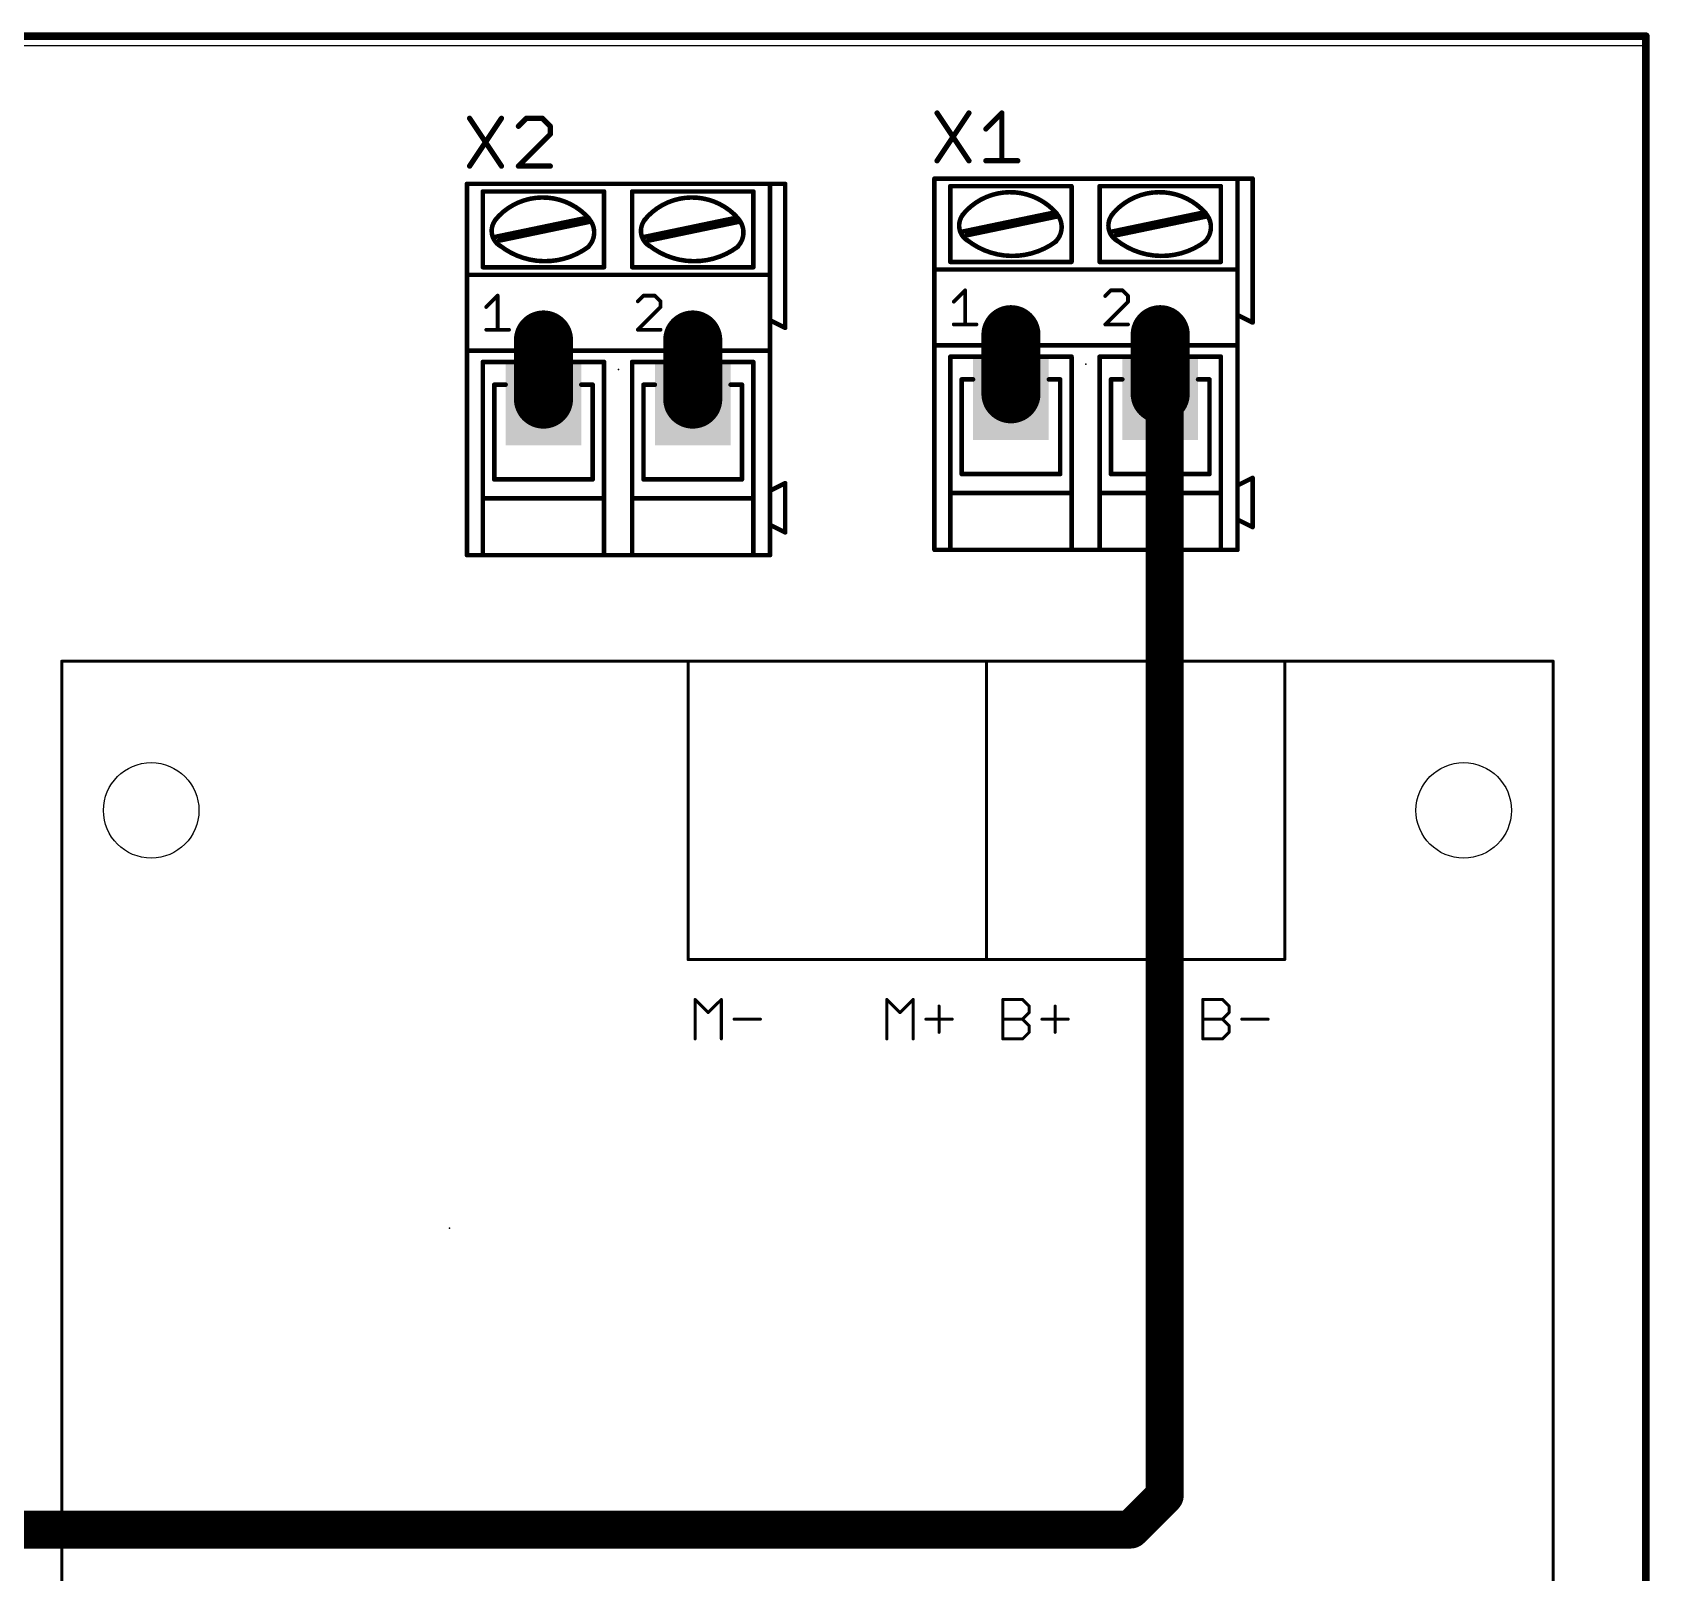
# Model space of a CAD drawing. Extents: x 0 to 165, y 0 to 217.
# Drawn here: x 111 to 165.2, y 165.7 to 217.3 of the extents above; entities that cross this region are included whole.
import ezdxf

# ---------------------------------------------------------------- set-up
doc = ezdxf.new("R2010")
doc.units = 0
for name, color, linetype in [('16', 175, 'CONTINUOUS'), ('17', 82, 'CONTINUOUS'), ('20', 7, 'CONTINUOUS'), ('21', 253, 'CONTINUOUS'), ('23', 7, 'CONTINUOUS'), ('25', 253, 'CONTINUOUS'), ('51', 253, 'CONTINUOUS')]:
    doc.layers.add(name, color=color, linetype=linetype)

# ---------------------------------------------------------------- blocks, each defined once
blk = doc.blocks.new('RECT')
blk.add_solid([(-0.5, -0.5), (0.5, -0.5), (-0.5, 0.5), (0.5, 0.5)])
blk = doc.blocks.new('LONGP100')
at = {"const_width": 1}
blk.add_lwpolyline([(-0.5, 0), (0.5, 0)], dxfattribs=at)
at = {"const_width": 0.5}
for points in [[(-0.5, 0.25, 1), (-0.5, -0.25)], [(0.5, -0.25, 1), (0.5, 0.25)]]:
    blk.add_lwpolyline(points, format="xyb", dxfattribs=at)

msp = doc.modelspace()

# ---------------------------------------------------------------- linework, layer by layer
at = {"layer": '16'}
for points, const_width in [([(0, 217.17), (165.1, 217.17)], 0.254), ([(165.1, 217.17), (165.1, 0)], 0.254), ([(148.971, 206.0194), (148.8186, 206.1718)], 1.27), ([(148.971, 168.2496), (148.971, 206.0194)], 1.27), ([(147.828, 167.1066), (148.971, 168.2496)], 1.27), ([(106.426, 167.1066), (147.828, 167.1066)], 1.27)]:
    msp.add_lwpolyline(points, dxfattribs=dict(at, const_width=const_width))
for points, const_width in [([(165.1635, 217.17, 1), (165.0365, 217.17)], 0.127), ([(165.1, 217.1065, 1), (165.1, 217.2335)], 0.127), ([(149.0431, 206.3963, 1), (148.5941, 205.9473)], 0.635), ([(149.2885, 206.0194, 1), (148.6535, 206.0194)], 0.635), ([(148.7465, 205.7949, 1), (149.1955, 206.2439)], 0.635), ([(149.1955, 168.0251, 1), (148.7465, 168.4741)], 0.635), ([(148.6535, 168.2496, 1), (149.2885, 168.2496)], 0.635), ([(147.6035, 167.3311, 1), (148.0525, 166.8821)], 0.635), ([(147.828, 166.7891, 1), (147.828, 167.4241)], 0.635)]:
    msp.add_lwpolyline(points, format="xyb", dxfattribs=dict(at, const_width=const_width))
at = {"layer": '20'}
for p, q in [((165.08, 216.84), (0, 216.84)), ((165.08, 0), (165.08, 216.84))]:
    msp.add_line(p, q, dxfattribs=at)
for centre in [(114.9934, 191.2158), (158.9934, 191.2158)]:
    msp.add_circle(centre, 1.6, dxfattribs=at)
at = {"layer": '21'}
for points, const_width in [([(135.7376, 212.217), (125.5776, 212.217)], 0.1524), ([(125.5776, 209.169), (125.5776, 212.217)], 0.1524), ([(126.111, 209.423), (126.111, 211.963)], 0.1524), ([(130.175, 211.963), (126.111, 211.963)], 0.1524), ([(130.175, 209.423), (130.175, 211.963)], 0.1524), ([(131.1148, 209.423), (131.1148, 211.963)], 0.1524), ([(131.1148, 211.963), (135.1788, 211.963)], 0.1524), ([(135.1788, 211.963), (135.1788, 209.423)], 0.1524), ([(135.7376, 212.217), (135.7376, 209.169)], 0.1524), ([(135.7376, 212.217), (136.2456, 212.217)], 0.1524), ([(136.2456, 212.217), (136.2456, 207.391)], 0.1524), ([(151.4094, 212.3948), (141.2494, 212.3948)], 0.1524), ([(141.2494, 209.3468), (141.2494, 212.3948)], 0.1524), ([(141.7828, 209.6008), (141.7828, 212.1408)], 0.1524), ([(145.8468, 212.1408), (141.7828, 212.1408)], 0.1524), ([(145.8468, 209.6008), (145.8468, 212.1408)], 0.1524), ([(146.7866, 209.6008), (146.7866, 212.1408)], 0.1524), ([(146.7866, 212.1408), (150.8506, 212.1408)], 0.1524), ([(150.8506, 212.1408), (150.8506, 209.6008)], 0.1524), ([(151.4094, 212.3948), (151.4094, 209.3468)], 0.1524), ([(151.4094, 212.3948), (151.9174, 212.3948)], 0.1524), ([(151.9174, 212.3948), (151.9174, 207.5688)], 0.1524), ([(126.5174, 210.439), (129.5654, 211.074)], 0.1524), ([(126.6444, 210.312), (129.6924, 210.947)], 0.1524), ([(131.5212, 210.439), (134.5692, 211.074)], 0.1524), ([(131.6482, 210.312), (134.6962, 210.947)], 0.1524), ([(142.1892, 210.6168), (145.2372, 211.2518)], 0.1524), ([(142.3162, 210.4898), (145.3642, 211.1248)], 0.1524), ([(147.193, 210.6168), (150.241, 211.2518)], 0.1524), ([(147.32, 210.4898), (150.368, 211.1248)], 0.1524), ([(130.175, 209.423), (126.111, 209.423)], 0.1524), ([(135.1788, 209.423), (131.1148, 209.423)], 0.1524), ([(141.2494, 206.8068), (141.2494, 209.3468)], 0.1524), ([(141.2494, 209.3468), (151.4094, 209.3468)], 0.1524), ([(145.8468, 209.6008), (141.7828, 209.6008)], 0.1524), ([(150.8506, 209.6008), (146.7866, 209.6008)], 0.1524), ([(151.4094, 209.3468), (151.4094, 207.8228)], 0.1524), ([(125.5776, 206.629), (125.5776, 209.169)], 0.1524), ([(125.5776, 209.169), (135.7376, 209.169)], 0.1524), ([(135.7376, 209.169), (135.7376, 207.645)], 0.1524), ([(126.2253, 208.0902), (126.6066, 208.4715)], 0.127), ([(126.6066, 208.4715), (126.6066, 207.3275)], 0.127), ([(131.496, 208.4715), (131.3053, 208.2808)], 0.127), ([(131.8773, 208.4715), (131.496, 208.4715)], 0.127), ([(132.0679, 208.2808), (131.8773, 208.4715)], 0.127), ([(132.0679, 208.0902), (132.0679, 208.2808)], 0.127), ([(141.8971, 208.268), (142.2784, 208.6493)], 0.127), ([(142.2784, 208.6493), (142.2784, 207.5053)], 0.127), ([(147.1678, 208.6493), (146.9771, 208.4586)], 0.127), ([(146.9771, 207.5053), (147.7398, 208.268)], 0.127), ([(147.5491, 208.6493), (147.1678, 208.6493)], 0.127), ([(147.7398, 208.4586), (147.5491, 208.6493)], 0.127), ([(147.7398, 208.268), (147.7398, 208.4586)], 0.127), ([(131.3053, 207.3275), (132.0679, 208.0902)], 0.127), ([(136.2456, 207.391), (135.7376, 207.645)], 0.1524), ([(135.7376, 207.645), (135.7376, 206.629)], 0.1524), ([(151.9174, 207.5688), (151.4094, 207.8228)], 0.1524), ([(151.4094, 207.8228), (151.4094, 206.8068)], 0.1524), ([(126.2253, 207.3275), (126.988, 207.3275)], 0.127), ([(132.0679, 207.3275), (131.3053, 207.3275)], 0.127), ([(141.8971, 207.5053), (142.6598, 207.5053)], 0.127), ([(147.7398, 207.5053), (146.9771, 207.5053)], 0.127), ([(125.5776, 199.771), (125.5776, 206.629)], 0.1524), ([(125.5776, 206.629), (126.492, 206.629)], 0.1524), ([(129.794, 206.629), (131.4958, 206.629)], 0.1524), ([(135.7376, 206.629), (134.7978, 206.629)], 0.1524), ([(135.7376, 206.629), (135.7376, 201.93)], 0.1524), ([(141.2494, 199.9488), (141.2494, 206.8068)], 0.1524), ([(141.2494, 206.8068), (142.1638, 206.8068)], 0.1524), ([(145.4658, 206.8068), (147.1676, 206.8068)], 0.1524), ([(151.4094, 206.8068), (150.4696, 206.8068)], 0.1524), ([(151.4094, 206.8068), (151.4094, 202.1078)], 0.1524), ([(126.111, 206.248), (126.111, 201.676)], 0.1524), ([(126.111, 206.248), (126.492, 206.248)], 0.1524), ([(130.175, 206.248), (129.794, 206.248)], 0.1524), ([(130.175, 201.676), (130.175, 206.248)], 0.1524), ([(131.1148, 201.676), (131.1148, 206.248)], 0.1524), ([(131.1148, 206.248), (131.4958, 206.248)], 0.1524), ([(135.1788, 206.248), (134.7978, 206.248)], 0.1524), ([(135.1788, 206.248), (135.1788, 201.676)], 0.1524), ([(141.7828, 206.4258), (141.7828, 201.8538)], 0.1524), ([(141.7828, 206.4258), (142.1638, 206.4258)], 0.1524), ([(145.8468, 206.4258), (145.4658, 206.4258)], 0.1524), ([(145.8468, 201.8538), (145.8468, 206.4258)], 0.1524), ([(146.7866, 201.8538), (146.7866, 206.4258)], 0.1524), ([(146.7866, 206.4258), (147.1676, 206.4258)], 0.1524), ([(150.8506, 206.4258), (150.4696, 206.4258)], 0.1524), ([(150.8506, 206.4258), (150.8506, 201.8538)], 0.1524), ([(126.492, 202.311), (126.492, 205.486)], 0.1524), ([(129.794, 202.311), (129.794, 205.486)], 0.1524), ([(131.4958, 202.311), (131.4958, 205.486)], 0.1524), ([(134.7978, 202.311), (134.7978, 205.486)], 0.1524), ([(142.1638, 202.4888), (142.1638, 205.6638)], 0.1524), ([(145.4658, 202.4888), (145.4658, 205.6638)], 0.1524), ([(147.1676, 202.4888), (147.1676, 205.6638)], 0.1524), ([(150.4696, 202.4888), (150.4696, 205.6638)], 0.1524), ([(129.794, 202.311), (126.492, 202.311)], 0.1524), ([(134.7978, 202.311), (131.4958, 202.311)], 0.1524), ([(136.2456, 202.184), (135.7376, 201.93)], 0.1524), ([(136.2456, 202.184), (136.2456, 200.533)], 0.1524), ([(145.4658, 202.4888), (142.1638, 202.4888)], 0.1524), ([(150.4696, 202.4888), (147.1676, 202.4888)], 0.1524), ([(151.9174, 202.3618), (151.4094, 202.1078)], 0.1524), ([(151.9174, 202.3618), (151.9174, 200.7108)], 0.1524), ([(130.175, 201.676), (126.111, 201.676)], 0.1524), ([(126.111, 201.676), (126.111, 199.771)], 0.1524), ([(130.175, 199.771), (130.175, 201.676)], 0.1524), ([(131.1148, 199.771), (131.1148, 201.676)], 0.1524), ([(131.1148, 201.676), (135.1788, 201.676)], 0.1524), ([(135.1788, 201.676), (135.1788, 199.771)], 0.1524), ([(135.7376, 201.93), (135.7376, 200.787)], 0.1524), ([(145.8468, 201.8538), (141.7828, 201.8538)], 0.1524), ([(141.7828, 201.8538), (141.7828, 199.9488)], 0.1524), ([(145.8468, 199.9488), (145.8468, 201.8538)], 0.1524), ([(146.7866, 199.9488), (146.7866, 201.8538)], 0.1524), ([(146.7866, 201.8538), (150.8506, 201.8538)], 0.1524), ([(150.8506, 201.8538), (150.8506, 199.9488)], 0.1524), ([(151.4094, 202.1078), (151.4094, 200.9648)], 0.1524), ([(136.2456, 200.533), (135.7376, 200.787)], 0.1524), ([(135.7376, 200.787), (135.7376, 199.771)], 0.1524), ([(151.9174, 200.7108), (151.4094, 200.9648)], 0.1524), ([(151.4094, 200.9648), (151.4094, 199.9488)], 0.1524), ([(125.5776, 199.771), (126.111, 199.771)], 0.1524), ([(126.111, 199.771), (130.175, 199.771)], 0.1524), ([(130.175, 199.771), (131.1148, 199.771)], 0.1524), ([(131.1148, 199.771), (135.1788, 199.771)], 0.1524), ([(135.1788, 199.771), (135.7376, 199.771)], 0.1524), ([(141.2494, 199.9488), (141.7828, 199.9488)], 0.1524), ([(141.7828, 199.9488), (145.8468, 199.9488)], 0.1524), ([(145.8468, 199.9488), (146.7866, 199.9488)], 0.1524), ([(146.7866, 199.9488), (150.8506, 199.9488)], 0.1524), ([(150.8506, 199.9488), (151.4094, 199.9488)], 0.1524), ([(111.9934, 196.2158), (111.9934, 146.2158)], 0.1), ([(111.9934, 196.2158), (132.9934, 196.2158)], 0.1), ([(132.9934, 196.2158), (142.9934, 196.2158)], 0.1), ([(132.9934, 196.2158), (132.9934, 186.2158)], 0.1), ([(142.9934, 196.2158), (152.9934, 196.2158)], 0.1), ([(142.9934, 186.2158), (142.9934, 196.2158)], 0.1), ([(152.9934, 196.2158), (161.9934, 196.2158)], 0.1), ([(152.9934, 196.2158), (152.9934, 186.2158)], 0.1), ([(161.9934, 196.2158), (161.9934, 146.2158)], 0.1), ([(142.9934, 186.2158), (132.9934, 186.2158)], 0.1), ([(142.9934, 186.2158), (152.9934, 186.2158)], 0.1), ([(133.2245, 183.5554), (133.2245, 184.8773)], 0.1016), ([(133.2245, 184.8773), (133.6651, 184.4367)], 0.1016), ([(133.6651, 184.4367), (134.1058, 184.8773)], 0.1016), ([(134.1058, 184.8773), (134.1058, 183.5554)], 0.1016), ([(139.6545, 183.5554), (139.6545, 184.8773)], 0.1016), ([(139.6545, 184.8773), (140.0951, 184.4367)], 0.1016), ([(140.0951, 184.4367), (140.5358, 184.8773)], 0.1016), ([(140.5358, 184.8773), (140.5358, 183.5554)], 0.1016), ([(143.5445, 183.5554), (143.5445, 184.8773)], 0.1016), ([(143.5445, 184.8773), (144.2054, 184.8773)], 0.1016), ([(144.2054, 184.8773), (144.4258, 184.657)], 0.1016), ([(150.2445, 183.5554), (150.2445, 184.8773)], 0.1016), ([(150.2445, 184.8773), (150.9054, 184.8773)], 0.1016), ([(150.9054, 184.8773), (151.1258, 184.657)], 0.1016), ([(141.4048, 184.657), (141.4048, 183.7757)], 0.1016), ([(144.4258, 184.4367), (144.2054, 184.2164)], 0.1016), ([(144.4258, 184.657), (144.4258, 184.4367)], 0.1016), ([(145.2948, 184.657), (145.2948, 183.7757)], 0.1016), ([(151.1258, 184.4367), (150.9054, 184.2164)], 0.1016), ([(151.1258, 184.657), (151.1258, 184.4367)], 0.1016), ([(134.5342, 184.2164), (135.4155, 184.2164)], 0.1016), ([(140.9642, 184.2164), (141.8455, 184.2164)], 0.1016), ([(143.5445, 184.2164), (144.2054, 184.2164)], 0.1016), ([(144.2054, 184.2164), (144.4258, 183.996)], 0.1016), ([(144.4258, 183.7757), (144.2054, 183.5554)], 0.1016), ([(144.4258, 183.996), (144.4258, 183.7757)], 0.1016), ([(144.8542, 184.2164), (145.7355, 184.2164)], 0.1016), ([(150.2445, 184.2164), (150.9054, 184.2164)], 0.1016), ([(150.9054, 184.2164), (151.1258, 183.996)], 0.1016), ([(151.1258, 183.7757), (150.9054, 183.5554)], 0.1016), ([(151.1258, 183.996), (151.1258, 183.7757)], 0.1016), ([(151.5542, 184.2164), (152.4355, 184.2164)], 0.1016), ([(144.2054, 183.5554), (143.5445, 183.5554)], 0.1016), ([(150.9054, 183.5554), (150.2445, 183.5554)], 0.1016)]:
    msp.add_lwpolyline(points, dxfattribs=dict(at, const_width=const_width))
for points, const_width in [([(125.5776, 212.2551, 1), (125.5776, 212.1789)], 0.0762), ([(125.6157, 212.217, 1), (125.5395, 212.217)], 0.0762), ([(126.1491, 211.963, 1), (126.0729, 211.963)], 0.0762), ([(126.111, 212.0011, 1), (126.111, 211.9249)], 0.0762), ([(130.2131, 211.963, 1), (130.1369, 211.963)], 0.0762), ([(130.175, 211.9249, 1), (130.175, 212.0011)], 0.0762), ([(131.1529, 211.963, 1), (131.0767, 211.963)], 0.0762), ([(131.1148, 212.0011, 1), (131.1148, 211.9249)], 0.0762), ([(135.2169, 211.963, 1), (135.1407, 211.963)], 0.0762), ([(135.1788, 211.9249, 1), (135.1788, 212.0011)], 0.0762), ([(135.7757, 212.217, 1), (135.6995, 212.217)], 0.0762), ([(135.7376, 212.2551, 1), (135.7376, 212.1789)], 0.0762), ([(135.7376, 212.1789, 1), (135.7376, 212.2551)], 0.0762), ([(136.2837, 212.217, 1), (136.2075, 212.217)], 0.0762), ([(136.2456, 212.1789, 1), (136.2456, 212.2551)], 0.0762), ([(141.2494, 212.4329, 1), (141.2494, 212.3567)], 0.0762), ([(141.2875, 212.3948, 1), (141.2113, 212.3948)], 0.0762), ([(141.8209, 212.1408, 1), (141.7447, 212.1408)], 0.0762), ([(141.7828, 212.1789, 1), (141.7828, 212.1027)], 0.0762), ([(145.3436, 211.2306, 0.4664), (142.1892, 211.1756)], 0.1524), ([(145.8849, 212.1408, 1), (145.8087, 212.1408)], 0.0762), ([(145.8468, 212.1027, 1), (145.8468, 212.1789)], 0.0762), ([(146.8247, 212.1408, 1), (146.7485, 212.1408)], 0.0762), ([(146.7866, 212.1789, 1), (146.7866, 212.1027)], 0.0762), ([(150.3472, 211.2304, 0.4664), (147.193, 211.1756)], 0.1524), ([(150.8887, 212.1408, 1), (150.8125, 212.1408)], 0.0762), ([(150.8506, 212.1027, 1), (150.8506, 212.1789)], 0.0762), ([(151.4475, 212.3948, 1), (151.3713, 212.3948)], 0.0762), ([(151.4094, 212.4329, 1), (151.4094, 212.3567)], 0.0762), ([(151.4094, 212.3567, 1), (151.4094, 212.4329)], 0.0762), ([(151.9555, 212.3948, 1), (151.8793, 212.3948)], 0.0762), ([(151.9174, 212.3567, 1), (151.9174, 212.4329)], 0.0762), ([(129.6718, 211.0528, 0.4664), (126.5174, 210.9978)], 0.1524), ([(134.6754, 211.0526, 0.4664), (131.5212, 210.9978)], 0.1524), ([(126.5682, 211.0486, 0.4889), (126.7119, 210.1237)], 0.1524), ([(126.4878, 211.0218, 1), (126.547, 210.9738)], 0.0762), ([(126.5959, 211.0225, 1), (126.5405, 211.0747)], 0.0762), ([(129.5732, 211.0367, 1), (129.5576, 211.1113)], 0.0762), ([(129.6112, 210.0789, 0.4171), (129.6669, 211.0485)], 0.1524), ([(129.6952, 211.074, 1), (129.6386, 211.023)], 0.0762), ([(129.643, 211.0278, 1), (129.7006, 211.0778)], 0.0762), ([(129.7002, 210.9097, 1), (129.6846, 210.9843)], 0.0762), ([(131.572, 211.0486, 0.4889), (131.7157, 210.1237)], 0.1524), ([(131.4916, 211.0218, 1), (131.5508, 210.9738)], 0.0762), ([(131.5997, 211.0225, 1), (131.5443, 211.0747)], 0.0762), ([(134.577, 211.0367, 1), (134.5614, 211.1113)], 0.0762), ([(134.615, 210.0789, 0.4171), (134.6707, 211.0485)], 0.1524), ([(134.699, 211.074, 1), (134.6424, 211.023)], 0.0762), ([(134.6466, 211.0276, 1), (134.7042, 211.0776)], 0.0762), ([(134.704, 210.9097, 1), (134.6884, 210.9843)], 0.0762), ([(142.24, 211.2264, 0.4889), (142.3837, 210.3015)], 0.1524), ([(142.1596, 211.1996, 1), (142.2188, 211.1516)], 0.0762), ([(142.2677, 211.2003, 1), (142.2123, 211.2525)], 0.0762), ([(145.245, 211.2145, 1), (145.2294, 211.2891)], 0.0762), ([(145.283, 210.2567, 0.4171), (145.3387, 211.2263)], 0.1524), ([(145.367, 211.2518, 1), (145.3104, 211.2008)], 0.0762), ([(145.3148, 211.2056, 1), (145.3724, 211.2556)], 0.0762), ([(145.372, 211.0875, 1), (145.3564, 211.1621)], 0.0762), ([(147.2438, 211.2264, 0.4889), (147.3875, 210.3015)], 0.1524), ([(147.1634, 211.1996, 1), (147.2226, 211.1516)], 0.0762), ([(147.2715, 211.2003, 1), (147.2161, 211.2525)], 0.0762), ([(150.2488, 211.2145, 1), (150.2332, 211.2891)], 0.0762), ([(150.2868, 210.2567, 0.4171), (150.3425, 211.2263)], 0.1524), ([(150.3708, 211.2518, 1), (150.3142, 211.2008)], 0.0762), ([(150.3184, 211.2054, 1), (150.376, 211.2554)], 0.0762), ([(150.3758, 211.0875, 1), (150.3602, 211.1621)], 0.0762), ([(126.5096, 210.4763, 1), (126.5252, 210.4017)], 0.0762), ([(126.6366, 210.3493, 1), (126.6522, 210.2747)], 0.0762), ([(131.5134, 210.4763, 1), (131.529, 210.4017)], 0.0762), ([(131.6404, 210.3493, 1), (131.656, 210.2747)], 0.0762), ([(142.1814, 210.6541, 1), (142.197, 210.5795)], 0.0762), ([(142.3084, 210.5271, 1), (142.324, 210.4525)], 0.0762), ([(142.3416, 210.3374, 0.342), (145.3294, 210.2906)], 0.1524), ([(142.3654, 210.3672, 1), (142.3178, 210.3076)], 0.0762), ([(142.3652, 210.2682, 1), (142.4022, 210.3348)], 0.0762), ([(147.1852, 210.6541, 1), (147.2008, 210.5795)], 0.0762), ([(147.3122, 210.5271, 1), (147.3278, 210.4525)], 0.0762), ([(147.3454, 210.3374, 0.342), (150.3332, 210.2907)], 0.1524), ([(147.3692, 210.3672, 1), (147.3216, 210.3076)], 0.0762), ([(147.369, 210.2682, 1), (147.406, 210.3348)], 0.0762), ([(126.6698, 210.1596, 0.342), (129.6576, 210.1128)], 0.1524), ([(126.6936, 210.1894, 1), (126.646, 210.1298)], 0.0762), ([(126.6934, 210.0904, 1), (126.7304, 210.157)], 0.0762), ([(129.586, 210.1075, 1), (129.6364, 210.0503)], 0.0762), ([(129.6805, 210.0823, 1), (129.6347, 210.1433)], 0.0762), ([(131.6736, 210.1596, 0.342), (134.6614, 210.1129)], 0.1524), ([(131.6974, 210.1894, 1), (131.6498, 210.1298)], 0.0762), ([(131.6972, 210.0904, 1), (131.7342, 210.157)], 0.0762), ([(134.5898, 210.1075, 1), (134.6402, 210.0503)], 0.0762), ([(134.6843, 210.0824, 1), (134.6385, 210.1434)], 0.0762), ([(145.2578, 210.2853, 1), (145.3082, 210.2281)], 0.0762), ([(145.3523, 210.2601, 1), (145.3065, 210.3211)], 0.0762), ([(150.2616, 210.2853, 1), (150.312, 210.2281)], 0.0762), ([(150.3561, 210.2602, 1), (150.3103, 210.3212)], 0.0762), ([(126.111, 209.4611, 1), (126.111, 209.3849)], 0.0762), ([(126.0729, 209.423, 1), (126.1491, 209.423)], 0.0762), ([(130.1369, 209.423, 1), (130.2131, 209.423)], 0.0762), ([(130.175, 209.3849, 1), (130.175, 209.4611)], 0.0762), ([(131.1148, 209.4611, 1), (131.1148, 209.3849)], 0.0762), ([(131.0767, 209.423, 1), (131.1529, 209.423)], 0.0762), ([(135.1407, 209.423, 1), (135.2169, 209.423)], 0.0762), ([(135.1788, 209.3849, 1), (135.1788, 209.4611)], 0.0762), ([(141.2875, 209.3468, 1), (141.2113, 209.3468)], 0.0762), ([(141.2494, 209.3849, 1), (141.2494, 209.3087)], 0.0762), ([(141.2113, 209.3468, 1), (141.2875, 209.3468)], 0.0762), ([(141.7828, 209.6389, 1), (141.7828, 209.5627)], 0.0762), ([(141.7447, 209.6008, 1), (141.8209, 209.6008)], 0.0762), ([(145.8087, 209.6008, 1), (145.8849, 209.6008)], 0.0762), ([(145.8468, 209.5627, 1), (145.8468, 209.6389)], 0.0762), ([(146.7866, 209.6389, 1), (146.7866, 209.5627)], 0.0762), ([(146.7485, 209.6008, 1), (146.8247, 209.6008)], 0.0762), ([(150.8125, 209.6008, 1), (150.8887, 209.6008)], 0.0762), ([(150.8506, 209.5627, 1), (150.8506, 209.6389)], 0.0762), ([(151.4475, 209.3468, 1), (151.3713, 209.3468)], 0.0762), ([(151.3713, 209.3468, 1), (151.4475, 209.3468)], 0.0762), ([(151.4094, 209.3087, 1), (151.4094, 209.3849)], 0.0762), ([(125.6157, 209.169, 1), (125.5395, 209.169)], 0.0762), ([(125.5776, 209.2071, 1), (125.5776, 209.1309)], 0.0762), ([(125.5395, 209.169, 1), (125.6157, 209.169)], 0.0762), ([(135.7757, 209.169, 1), (135.6995, 209.169)], 0.0762), ([(135.6995, 209.169, 1), (135.7757, 209.169)], 0.0762), ([(135.7376, 209.1309, 1), (135.7376, 209.2071)], 0.0762), ([(126.6384, 208.4715, 1), (126.5749, 208.4715)], 0.0635), ([(126.6291, 208.449, 1), (126.5842, 208.4939)], 0.0635), ([(131.2828, 208.3033, 1), (131.3278, 208.2584)], 0.0635), ([(131.496, 208.5032, 1), (131.496, 208.4397)], 0.0635), ([(131.5184, 208.449, 1), (131.4735, 208.4939)], 0.0635), ([(131.8997, 208.4939, 1), (131.8548, 208.449)], 0.0635), ([(131.8773, 208.4397, 1), (131.8773, 208.5032)], 0.0635), ([(132.0997, 208.2808, 1), (132.0362, 208.2808)], 0.0635), ([(132.0455, 208.2584, 1), (132.0904, 208.3033)], 0.0635), ([(141.8746, 208.2904, 1), (141.9196, 208.2455)], 0.0635), ([(142.3102, 208.6493, 1), (142.2467, 208.6493)], 0.0635), ([(142.3009, 208.6268, 1), (142.256, 208.6717)], 0.0635), ([(146.9546, 208.4811, 1), (146.9996, 208.4362)], 0.0635), ([(147.1678, 208.681, 1), (147.1678, 208.6175)], 0.0635), ([(147.1902, 208.6268, 1), (147.1453, 208.6717)], 0.0635), ([(147.5715, 208.6717, 1), (147.5266, 208.6268)], 0.0635), ([(147.5491, 208.6175, 1), (147.5491, 208.681)], 0.0635), ([(147.7715, 208.4586, 1), (147.708, 208.4586)], 0.0635), ([(147.708, 208.268, 1), (147.7715, 208.268)], 0.0635), ([(147.7173, 208.4362, 1), (147.7622, 208.4811)], 0.0635), ([(147.7622, 208.2455, 1), (147.7173, 208.2904)], 0.0635), ([(126.2028, 208.1126, 1), (126.2478, 208.0677)], 0.0635), ([(132.0362, 208.0902, 1), (132.0997, 208.0902)], 0.0635), ([(132.0904, 208.0677, 1), (132.0455, 208.1126)], 0.0635), ([(135.7546, 207.6791, 1), (135.7206, 207.6109)], 0.0762), ([(135.7757, 207.645, 1), (135.6995, 207.645)], 0.0762), ([(135.6995, 207.645, 1), (135.7757, 207.645)], 0.0762), ([(151.4264, 207.8569, 1), (151.3924, 207.7887)], 0.0762), ([(151.4475, 207.8228, 1), (151.3713, 207.8228)], 0.0762), ([(151.3713, 207.8228, 1), (151.4475, 207.8228)], 0.0762), ([(126.2253, 207.3593, 1), (126.2253, 207.2958)], 0.0635), ([(126.5749, 207.3275, 1), (126.6384, 207.3275)], 0.0635), ([(126.988, 207.2958, 1), (126.988, 207.3593)], 0.0635), ([(131.2828, 207.35, 1), (131.3278, 207.305)], 0.0635), ([(131.3053, 207.3593, 1), (131.3053, 207.2958)], 0.0635), ([(132.0679, 207.2958, 1), (132.0679, 207.3593)], 0.0635), ([(136.2075, 207.391, 1), (136.2837, 207.391)], 0.0762), ([(136.2286, 207.3569, 1), (136.2626, 207.4251)], 0.0762), ([(141.8971, 207.537, 1), (141.8971, 207.4736)], 0.0635), ([(142.2467, 207.5053, 1), (142.3102, 207.5053)], 0.0635), ([(142.6598, 207.4736, 1), (142.6598, 207.537)], 0.0635), ([(146.9546, 207.5278, 1), (146.9996, 207.4828)], 0.0635), ([(146.9771, 207.537, 1), (146.9771, 207.4736)], 0.0635), ([(147.7398, 207.4736, 1), (147.7398, 207.537)], 0.0635), ([(151.8793, 207.5688, 1), (151.9555, 207.5688)], 0.0762), ([(151.9004, 207.5347, 1), (151.9344, 207.6029)], 0.0762), ([(125.6157, 206.629, 1), (125.5395, 206.629)], 0.0762), ([(125.5776, 206.6671, 1), (125.5776, 206.5909)], 0.0762), ([(125.5395, 206.629, 1), (125.6157, 206.629)], 0.0762), ([(126.492, 206.5909, 1), (126.492, 206.6671)], 0.0762), ([(129.794, 206.6671, 1), (129.794, 206.5909)], 0.0762), ([(131.4958, 206.5909, 1), (131.4958, 206.6671)], 0.0762), ([(134.7978, 206.6671, 1), (134.7978, 206.5909)], 0.0762), ([(135.7757, 206.629, 1), (135.6995, 206.629)], 0.0762), ([(135.6995, 206.629, 1), (135.7757, 206.629)], 0.0762), ([(135.7376, 206.5909, 1), (135.7376, 206.6671)], 0.0762), ([(141.2875, 206.8068, 1), (141.2113, 206.8068)], 0.0762), ([(141.2494, 206.8449, 1), (141.2494, 206.7687)], 0.0762), ([(141.2113, 206.8068, 1), (141.2875, 206.8068)], 0.0762), ([(142.1638, 206.7687, 1), (142.1638, 206.8449)], 0.0762), ([(145.4658, 206.8449, 1), (145.4658, 206.7687)], 0.0762), ([(147.1676, 206.7687, 1), (147.1676, 206.8449)], 0.0762), ([(150.4696, 206.8449, 1), (150.4696, 206.7687)], 0.0762), ([(151.4475, 206.8068, 1), (151.3713, 206.8068)], 0.0762), ([(151.3713, 206.8068, 1), (151.4475, 206.8068)], 0.0762), ([(151.4094, 206.7687, 1), (151.4094, 206.8449)], 0.0762), ([(126.1491, 206.248, 1), (126.0729, 206.248)], 0.0762), ([(126.111, 206.2861, 1), (126.111, 206.2099)], 0.0762), ([(126.492, 206.2099, 1), (126.492, 206.2861)], 0.0762), ([(129.794, 206.2861, 1), (129.794, 206.2099)], 0.0762), ([(130.2131, 206.248, 1), (130.1369, 206.248)], 0.0762), ([(130.175, 206.2099, 1), (130.175, 206.2861)], 0.0762), ([(131.1529, 206.248, 1), (131.0767, 206.248)], 0.0762), ([(131.1148, 206.2861, 1), (131.1148, 206.2099)], 0.0762), ([(131.4958, 206.2099, 1), (131.4958, 206.2861)], 0.0762), ([(134.7978, 206.2861, 1), (134.7978, 206.2099)], 0.0762), ([(135.2169, 206.248, 1), (135.1407, 206.248)], 0.0762), ([(135.1788, 206.2099, 1), (135.1788, 206.2861)], 0.0762), ([(141.8209, 206.4258, 1), (141.7447, 206.4258)], 0.0762), ([(141.7828, 206.4639, 1), (141.7828, 206.3877)], 0.0762), ([(142.1638, 206.3877, 1), (142.1638, 206.4639)], 0.0762), ([(145.4658, 206.4639, 1), (145.4658, 206.3877)], 0.0762), ([(145.8849, 206.4258, 1), (145.8087, 206.4258)], 0.0762), ([(145.8468, 206.3877, 1), (145.8468, 206.4639)], 0.0762), ([(146.8247, 206.4258, 1), (146.7485, 206.4258)], 0.0762), ([(146.7866, 206.4639, 1), (146.7866, 206.3877)], 0.0762), ([(147.1676, 206.3877, 1), (147.1676, 206.4639)], 0.0762), ([(150.4696, 206.4639, 1), (150.4696, 206.3877)], 0.0762), ([(150.8887, 206.4258, 1), (150.8125, 206.4258)], 0.0762), ([(150.8506, 206.3877, 1), (150.8506, 206.4639)], 0.0762), ([(126.5301, 205.486, 1), (126.4539, 205.486)], 0.0762), ([(129.8321, 205.486, 1), (129.7559, 205.486)], 0.0762), ([(131.5339, 205.486, 1), (131.4577, 205.486)], 0.0762), ([(134.8359, 205.486, 1), (134.7597, 205.486)], 0.0762), ([(142.2019, 205.6638, 1), (142.1257, 205.6638)], 0.0762), ([(145.5039, 205.6638, 1), (145.4277, 205.6638)], 0.0762), ([(147.2057, 205.6638, 1), (147.1295, 205.6638)], 0.0762), ([(150.5077, 205.6638, 1), (150.4315, 205.6638)], 0.0762), ([(126.492, 202.3491, 1), (126.492, 202.2729)], 0.0762), ([(126.4539, 202.311, 1), (126.5301, 202.311)], 0.0762), ([(129.7559, 202.311, 1), (129.8321, 202.311)], 0.0762), ([(129.794, 202.2729, 1), (129.794, 202.3491)], 0.0762), ([(131.4958, 202.3491, 1), (131.4958, 202.2729)], 0.0762), ([(131.4577, 202.311, 1), (131.5339, 202.311)], 0.0762), ([(134.7597, 202.311, 1), (134.8359, 202.311)], 0.0762), ([(134.7978, 202.2729, 1), (134.7978, 202.3491)], 0.0762), ([(136.2837, 202.184, 1), (136.2075, 202.184)], 0.0762), ([(136.2626, 202.1499, 1), (136.2286, 202.2181)], 0.0762), ([(142.1638, 202.5269, 1), (142.1638, 202.4507)], 0.0762), ([(142.1257, 202.4888, 1), (142.2019, 202.4888)], 0.0762), ([(145.4277, 202.4888, 1), (145.5039, 202.4888)], 0.0762), ([(145.4658, 202.4507, 1), (145.4658, 202.5269)], 0.0762), ([(147.1676, 202.5269, 1), (147.1676, 202.4507)], 0.0762), ([(147.1295, 202.4888, 1), (147.2057, 202.4888)], 0.0762), ([(150.4315, 202.4888, 1), (150.5077, 202.4888)], 0.0762), ([(150.4696, 202.4507, 1), (150.4696, 202.5269)], 0.0762), ([(151.9555, 202.3618, 1), (151.8793, 202.3618)], 0.0762), ([(151.9344, 202.3277, 1), (151.9004, 202.3959)], 0.0762), ([(126.111, 201.7141, 1), (126.111, 201.6379)], 0.0762), ([(126.1491, 201.676, 1), (126.0729, 201.676)], 0.0762), ([(126.0729, 201.676, 1), (126.1491, 201.676)], 0.0762), ([(130.2131, 201.676, 1), (130.1369, 201.676)], 0.0762), ([(130.1369, 201.676, 1), (130.2131, 201.676)], 0.0762), ([(130.175, 201.6379, 1), (130.175, 201.7141)], 0.0762), ([(131.1529, 201.676, 1), (131.0767, 201.676)], 0.0762), ([(131.1148, 201.7141, 1), (131.1148, 201.6379)], 0.0762), ([(131.0767, 201.676, 1), (131.1529, 201.676)], 0.0762), ([(135.2169, 201.676, 1), (135.1407, 201.676)], 0.0762), ([(135.1407, 201.676, 1), (135.2169, 201.676)], 0.0762), ([(135.1788, 201.6379, 1), (135.1788, 201.7141)], 0.0762), ([(135.7757, 201.93, 1), (135.6995, 201.93)], 0.0762), ([(135.7206, 201.9641, 1), (135.7546, 201.8959)], 0.0762), ([(135.6995, 201.93, 1), (135.7757, 201.93)], 0.0762), ([(141.7828, 201.8919, 1), (141.7828, 201.8157)], 0.0762), ([(141.8209, 201.8538, 1), (141.7447, 201.8538)], 0.0762), ([(141.7447, 201.8538, 1), (141.8209, 201.8538)], 0.0762), ([(145.8849, 201.8538, 1), (145.8087, 201.8538)], 0.0762), ([(145.8087, 201.8538, 1), (145.8849, 201.8538)], 0.0762), ([(145.8468, 201.8157, 1), (145.8468, 201.8919)], 0.0762), ([(146.8247, 201.8538, 1), (146.7485, 201.8538)], 0.0762), ([(146.7866, 201.8919, 1), (146.7866, 201.8157)], 0.0762), ([(146.7485, 201.8538, 1), (146.8247, 201.8538)], 0.0762), ([(150.8887, 201.8538, 1), (150.8125, 201.8538)], 0.0762), ([(150.8125, 201.8538, 1), (150.8887, 201.8538)], 0.0762), ([(150.8506, 201.8157, 1), (150.8506, 201.8919)], 0.0762), ([(151.4475, 202.1078, 1), (151.3713, 202.1078)], 0.0762), ([(151.3924, 202.1419, 1), (151.4264, 202.0737)], 0.0762), ([(151.3713, 202.1078, 1), (151.4475, 202.1078)], 0.0762), ([(135.7546, 200.8211, 1), (135.7206, 200.7529)], 0.0762), ([(135.7757, 200.787, 1), (135.6995, 200.787)], 0.0762), ([(135.6995, 200.787, 1), (135.7757, 200.787)], 0.0762), ([(151.4264, 200.9989, 1), (151.3924, 200.9307)], 0.0762), ([(151.4475, 200.9648, 1), (151.3713, 200.9648)], 0.0762), ([(151.3713, 200.9648, 1), (151.4475, 200.9648)], 0.0762), ([(151.8793, 200.7108, 1), (151.9555, 200.7108)], 0.0762), ([(151.9004, 200.6767, 1), (151.9344, 200.7449)], 0.0762), ([(136.2075, 200.533, 1), (136.2837, 200.533)], 0.0762), ([(136.2286, 200.4989, 1), (136.2626, 200.5671)], 0.0762), ([(125.5776, 199.8091, 1), (125.5776, 199.7329)], 0.0762), ([(125.5395, 199.771, 1), (125.6157, 199.771)], 0.0762), ([(126.111, 199.8091, 1), (126.111, 199.7329)], 0.0762), ([(126.0729, 199.771, 1), (126.1491, 199.771)], 0.0762), ([(126.111, 199.7329, 1), (126.111, 199.8091)], 0.0762), ([(130.175, 199.8091, 1), (130.175, 199.7329)], 0.0762), ([(130.1369, 199.771, 1), (130.2131, 199.771)], 0.0762), ([(130.175, 199.7329, 1), (130.175, 199.8091)], 0.0762), ([(131.1148, 199.8091, 1), (131.1148, 199.7329)], 0.0762), ([(131.0767, 199.771, 1), (131.1529, 199.771)], 0.0762), ([(131.1148, 199.7329, 1), (131.1148, 199.8091)], 0.0762), ([(135.1788, 199.8091, 1), (135.1788, 199.7329)], 0.0762), ([(135.1407, 199.771, 1), (135.2169, 199.771)], 0.0762), ([(135.1788, 199.7329, 1), (135.1788, 199.8091)], 0.0762), ([(135.6995, 199.771, 1), (135.7757, 199.771)], 0.0762), ([(135.7376, 199.7329, 1), (135.7376, 199.8091)], 0.0762), ([(141.2494, 199.9869, 1), (141.2494, 199.9107)], 0.0762), ([(141.2113, 199.9488, 1), (141.2875, 199.9488)], 0.0762), ([(141.7828, 199.9869, 1), (141.7828, 199.9107)], 0.0762), ([(141.7447, 199.9488, 1), (141.8209, 199.9488)], 0.0762), ([(141.7828, 199.9107, 1), (141.7828, 199.9869)], 0.0762), ([(145.8468, 199.9869, 1), (145.8468, 199.9107)], 0.0762), ([(145.8087, 199.9488, 1), (145.8849, 199.9488)], 0.0762), ([(145.8468, 199.9107, 1), (145.8468, 199.9869)], 0.0762), ([(146.7866, 199.9869, 1), (146.7866, 199.9107)], 0.0762), ([(146.7485, 199.9488, 1), (146.8247, 199.9488)], 0.0762), ([(146.7866, 199.9107, 1), (146.7866, 199.9869)], 0.0762), ([(150.8506, 199.9869, 1), (150.8506, 199.9107)], 0.0762), ([(150.8125, 199.9488, 1), (150.8887, 199.9488)], 0.0762), ([(150.8506, 199.9107, 1), (150.8506, 199.9869)], 0.0762), ([(151.3713, 199.9488, 1), (151.4475, 199.9488)], 0.0762), ([(151.4094, 199.9107, 1), (151.4094, 199.9869)], 0.0762), ([(112.0184, 196.2158, 1), (111.9684, 196.2158)], 0.05), ([(111.9934, 196.2408, 1), (111.9934, 196.1908)], 0.05), ([(132.9934, 196.2408, 1), (132.9934, 196.1908)], 0.05), ([(133.0184, 196.2158, 1), (132.9684, 196.2158)], 0.05), ([(132.9934, 196.1908, 1), (132.9934, 196.2408)], 0.05), ([(142.9934, 196.2408, 1), (142.9934, 196.1908)], 0.05), ([(143.0184, 196.2158, 1), (142.9684, 196.2158)], 0.05), ([(142.9934, 196.1908, 1), (142.9934, 196.2408)], 0.05), ([(152.9934, 196.2408, 1), (152.9934, 196.1908)], 0.05), ([(153.0184, 196.2158, 1), (152.9684, 196.2158)], 0.05), ([(152.9934, 196.1908, 1), (152.9934, 196.2408)], 0.05), ([(162.0184, 196.2158, 1), (161.9684, 196.2158)], 0.05), ([(161.9934, 196.1908, 1), (161.9934, 196.2408)], 0.05), ([(132.9934, 186.2408, 1), (132.9934, 186.1908)], 0.05), ([(132.9684, 186.2158, 1), (133.0184, 186.2158)], 0.05), ([(142.9934, 186.2408, 1), (142.9934, 186.1908)], 0.05), ([(142.9684, 186.2158, 1), (143.0184, 186.2158)], 0.05), ([(142.9934, 186.1908, 1), (142.9934, 186.2408)], 0.05), ([(152.9684, 186.2158, 1), (153.0184, 186.2158)], 0.05), ([(152.9934, 186.1908, 1), (152.9934, 186.2408)], 0.05), ([(133.2499, 184.8773, 1), (133.1991, 184.8773)], 0.0508), ([(133.2424, 184.8953, 1), (133.2065, 184.8594)], 0.0508), ([(134.1312, 184.8773, 1), (134.0804, 184.8773)], 0.0508), ([(134.1237, 184.8594, 1), (134.0878, 184.8953)], 0.0508), ([(139.6799, 184.8773, 1), (139.6291, 184.8773)], 0.0508), ([(139.6724, 184.8953, 1), (139.6365, 184.8594)], 0.0508), ([(140.5612, 184.8773, 1), (140.5104, 184.8773)], 0.0508), ([(140.5537, 184.8594, 1), (140.5178, 184.8953)], 0.0508), ([(143.5699, 184.8773, 1), (143.5191, 184.8773)], 0.0508), ([(143.5445, 184.9027, 1), (143.5445, 184.8519)], 0.0508), ([(144.2234, 184.8953, 1), (144.1875, 184.8594)], 0.0508), ([(144.2054, 184.8519, 1), (144.2054, 184.9027)], 0.0508), ([(150.2699, 184.8773, 1), (150.2191, 184.8773)], 0.0508), ([(150.2445, 184.9027, 1), (150.2445, 184.8519)], 0.0508), ([(150.9234, 184.8953, 1), (150.8875, 184.8594)], 0.0508), ([(150.9054, 184.8519, 1), (150.9054, 184.9027)], 0.0508), ([(133.6472, 184.4546, 1), (133.6831, 184.4187)], 0.0508), ([(133.6472, 184.4187, 1), (133.6831, 184.4546)], 0.0508), ([(140.0772, 184.4546, 1), (140.1131, 184.4187)], 0.0508), ([(140.0772, 184.4187, 1), (140.1131, 184.4546)], 0.0508), ([(141.4302, 184.657, 1), (141.3794, 184.657)], 0.0508), ([(144.4512, 184.657, 1), (144.4004, 184.657)], 0.0508), ([(144.4004, 184.4367, 1), (144.4512, 184.4367)], 0.0508), ([(144.4078, 184.639, 1), (144.4437, 184.675)], 0.0508), ([(144.4437, 184.4187, 1), (144.4078, 184.4546)], 0.0508), ([(145.3202, 184.657, 1), (145.2694, 184.657)], 0.0508), ([(151.1512, 184.657, 1), (151.1004, 184.657)], 0.0508), ([(151.1004, 184.4367, 1), (151.1512, 184.4367)], 0.0508), ([(151.1078, 184.639, 1), (151.1437, 184.675)], 0.0508), ([(151.1437, 184.4187, 1), (151.1078, 184.4546)], 0.0508), ([(134.5342, 184.2418, 1), (134.5342, 184.191)], 0.0508), ([(135.4155, 184.191, 1), (135.4155, 184.2418)], 0.0508), ([(140.9642, 184.2418, 1), (140.9642, 184.191)], 0.0508), ([(141.8455, 184.191, 1), (141.8455, 184.2418)], 0.0508), ([(143.5445, 184.2418, 1), (143.5445, 184.191)], 0.0508), ([(144.2234, 184.2343, 1), (144.1875, 184.1984)], 0.0508), ([(144.1875, 184.2343, 1), (144.2234, 184.1984)], 0.0508), ([(144.2054, 184.191, 1), (144.2054, 184.2418)], 0.0508), ([(144.4512, 183.996, 1), (144.4004, 183.996)], 0.0508), ([(144.4078, 183.9781, 1), (144.4437, 184.014)], 0.0508), ([(144.4437, 183.7578, 1), (144.4078, 183.7937)], 0.0508), ([(144.8542, 184.2418, 1), (144.8542, 184.191)], 0.0508), ([(145.7355, 184.191, 1), (145.7355, 184.2418)], 0.0508), ([(150.2445, 184.2418, 1), (150.2445, 184.191)], 0.0508), ([(150.9234, 184.2343, 1), (150.8875, 184.1984)], 0.0508), ([(150.8875, 184.2343, 1), (150.9234, 184.1984)], 0.0508), ([(150.9054, 184.191, 1), (150.9054, 184.2418)], 0.0508), ([(151.1512, 183.996, 1), (151.1004, 183.996)], 0.0508), ([(151.1078, 183.9781, 1), (151.1437, 184.014)], 0.0508), ([(151.1437, 183.7578, 1), (151.1078, 183.7937)], 0.0508), ([(151.5542, 184.2418, 1), (151.5542, 184.191)], 0.0508), ([(152.4355, 184.191, 1), (152.4355, 184.2418)], 0.0508), ([(133.1991, 183.5554, 1), (133.2499, 183.5554)], 0.0508), ([(134.0804, 183.5554, 1), (134.1312, 183.5554)], 0.0508), ([(139.6291, 183.5554, 1), (139.6799, 183.5554)], 0.0508), ([(140.5104, 183.5554, 1), (140.5612, 183.5554)], 0.0508), ([(141.3794, 183.7757, 1), (141.4302, 183.7757)], 0.0508), ([(143.5445, 183.5808, 1), (143.5445, 183.53)], 0.0508), ([(143.5191, 183.5554, 1), (143.5699, 183.5554)], 0.0508), ([(144.1875, 183.5734, 1), (144.2234, 183.5374)], 0.0508), ([(144.2054, 183.53, 1), (144.2054, 183.5808)], 0.0508), ([(144.4004, 183.7757, 1), (144.4512, 183.7757)], 0.0508), ([(145.2694, 183.7757, 1), (145.3202, 183.7757)], 0.0508), ([(150.2445, 183.5808, 1), (150.2445, 183.53)], 0.0508), ([(150.2191, 183.5554, 1), (150.2699, 183.5554)], 0.0508), ([(150.8875, 183.5734, 1), (150.9234, 183.5374)], 0.0508), ([(150.9054, 183.53, 1), (150.9054, 183.5808)], 0.0508), ([(151.1004, 183.7757, 1), (151.1512, 183.7757)], 0.0508)]:
    msp.add_lwpolyline(points, format="xyb", dxfattribs=dict(at, const_width=const_width))
at = {"layer": '23'}
for p in [(146.3294, 206.1718), (130.6576, 205.994), (124.9934, 177.2158)]:
    msp.add_point(p, dxfattribs=at)
at = {"layer": '25', "const_width": 0.1778}
for points in [[(125.6665, 214.4155), (126.7342, 212.8139)], [(126.7342, 214.4155), (125.6665, 212.8139)], [(127.5706, 214.4155), (127.3037, 214.1485)], [(128.1044, 214.4155), (127.5706, 214.4155)], [(128.3714, 214.1485), (128.1044, 214.4155)], [(128.3714, 213.8816), (128.3714, 214.1485)], [(141.3383, 214.5933), (142.406, 212.9917)], [(142.406, 214.5933), (141.3383, 212.9917)], [(142.9755, 214.0594), (143.5093, 214.5933)], [(143.5093, 214.5933), (143.5093, 212.9917)], [(127.3037, 212.8139), (128.3714, 213.8816)], [(128.3714, 212.8139), (127.3037, 212.8139)], [(142.9755, 212.9917), (144.0432, 212.9917)]]:
    msp.add_lwpolyline(points, dxfattribs=at)
at = {"layer": '25', "const_width": 0.0889}
for points in [[(125.7035, 214.4401, 1), (125.6295, 214.3908)], [(126.7712, 214.3908, 1), (126.6972, 214.4401)], [(127.2722, 214.18, 1), (127.3351, 214.1171)], [(127.5706, 214.4599, 1), (127.5706, 214.371)], [(127.602, 214.384, 1), (127.5392, 214.4469)], [(128.1359, 214.4469, 1), (128.073, 214.384)], [(128.1044, 214.371, 1), (128.1044, 214.4599)], [(128.4158, 214.1485, 1), (128.3269, 214.1485)], [(128.3399, 214.1171, 1), (128.4028, 214.18)], [(141.3753, 214.6179, 1), (141.3013, 214.5686)], [(142.443, 214.5686, 1), (142.369, 214.6179)], [(143.5538, 214.5933, 1), (143.4649, 214.5933)], [(143.5407, 214.5618, 1), (143.4779, 214.6247)], [(128.3269, 213.8816, 1), (128.4158, 213.8816)], [(128.4028, 213.8502, 1), (128.3399, 213.913)], [(142.944, 214.0908, 1), (143.0069, 214.028)], [(125.6295, 212.8386, 1), (125.7035, 212.7892)], [(126.6972, 212.7892, 1), (126.7712, 212.8386)], [(127.3037, 212.8584, 1), (127.3037, 212.7695)], [(127.2722, 212.8453, 1), (127.3351, 212.7825)], [(128.3714, 212.7695, 1), (128.3714, 212.8584)], [(141.3013, 213.0164, 1), (141.3753, 212.967)], [(142.369, 212.967, 1), (142.443, 213.0164)], [(142.9755, 213.0362, 1), (142.9755, 212.9472)], [(143.4649, 212.9917, 1), (143.5538, 212.9917)], [(144.0432, 212.9472, 1), (144.0432, 213.0362)]]:
    msp.add_lwpolyline(points, format="xyb", dxfattribs=at)
at = {"layer": '51', "const_width": 0.1524}
for points in [[(126.492, 206.629), (129.794, 206.629)], [(134.7978, 206.629), (131.4958, 206.629)], [(142.1638, 206.8068), (145.4658, 206.8068)], [(150.4696, 206.8068), (147.1676, 206.8068)], [(129.794, 206.248), (126.492, 206.248)], [(131.4958, 206.248), (134.7978, 206.248)], [(145.4658, 206.4258), (142.1638, 206.4258)], [(147.1676, 206.4258), (150.4696, 206.4258)], [(126.492, 205.486), (126.873, 205.486)], [(129.794, 205.486), (129.413, 205.486)], [(131.4958, 205.486), (131.8768, 205.486)], [(134.7978, 205.486), (134.4168, 205.486)], [(142.1638, 205.6638), (142.5448, 205.6638)], [(145.4658, 205.6638), (145.0848, 205.6638)], [(147.1676, 205.6638), (147.5486, 205.6638)], [(150.4696, 205.6638), (150.0886, 205.6638)]]:
    msp.add_lwpolyline(points, dxfattribs=at)
at = {"layer": '51', "const_width": 0.0762}
for points in [[(126.492, 206.6671, 1), (126.492, 206.5909)], [(129.794, 206.5909, 1), (129.794, 206.6671)], [(131.4958, 206.6671, 1), (131.4958, 206.5909)], [(134.7978, 206.5909, 1), (134.7978, 206.6671)], [(142.1638, 206.8449, 1), (142.1638, 206.7687)], [(145.4658, 206.7687, 1), (145.4658, 206.8449)], [(147.1676, 206.8449, 1), (147.1676, 206.7687)], [(150.4696, 206.7687, 1), (150.4696, 206.8449)], [(126.492, 206.2861, 1), (126.492, 206.2099)], [(129.794, 206.2099, 1), (129.794, 206.2861)], [(131.4958, 206.2861, 1), (131.4958, 206.2099)], [(134.7978, 206.2099, 1), (134.7978, 206.2861)], [(142.1638, 206.4639, 1), (142.1638, 206.3877)], [(145.4658, 206.3877, 1), (145.4658, 206.4639)], [(147.1676, 206.4639, 1), (147.1676, 206.3877)], [(150.4696, 206.3877, 1), (150.4696, 206.4639)], [(126.492, 205.5241, 1), (126.492, 205.4479)], [(126.873, 205.4479, 1), (126.873, 205.5241)], [(129.413, 205.5241, 1), (129.413, 205.4479)], [(129.794, 205.4479, 1), (129.794, 205.5241)], [(131.4958, 205.5241, 1), (131.4958, 205.4479)], [(131.8768, 205.4479, 1), (131.8768, 205.5241)], [(134.4168, 205.5241, 1), (134.4168, 205.4479)], [(134.7978, 205.4479, 1), (134.7978, 205.5241)], [(142.1638, 205.7019, 1), (142.1638, 205.6257)], [(142.5448, 205.6257, 1), (142.5448, 205.7019)], [(145.0848, 205.7019, 1), (145.0848, 205.6257)], [(145.4658, 205.6257, 1), (145.4658, 205.7019)], [(147.1676, 205.7019, 1), (147.1676, 205.6257)], [(147.5486, 205.6257, 1), (147.5486, 205.7019)], [(150.0886, 205.7019, 1), (150.0886, 205.6257)], [(150.4696, 205.6257, 1), (150.4696, 205.7019)]]:
    msp.add_lwpolyline(points, format="xyb", dxfattribs=at)

# ---------------------------------------------------------------- block references
at = {"layer": '17', "xscale": 1.9812, "yscale": 1.9812, "rotation": 90}
for p in [(128.143, 205.994), (133.1468, 205.994), (143.8148, 206.1718), (148.8186, 206.1718)]:
    msp.add_blockref('LONGP100', p, dxfattribs=at)
at = {"layer": '51', "xscale": 2.54, "yscale": 2.794}
for p in [(128.143, 204.851), (133.1468, 204.851), (143.8148, 205.0288), (148.8186, 205.0288)]:
    msp.add_blockref('RECT', p, dxfattribs=at)

doc.saveas('drawing.dxf')
